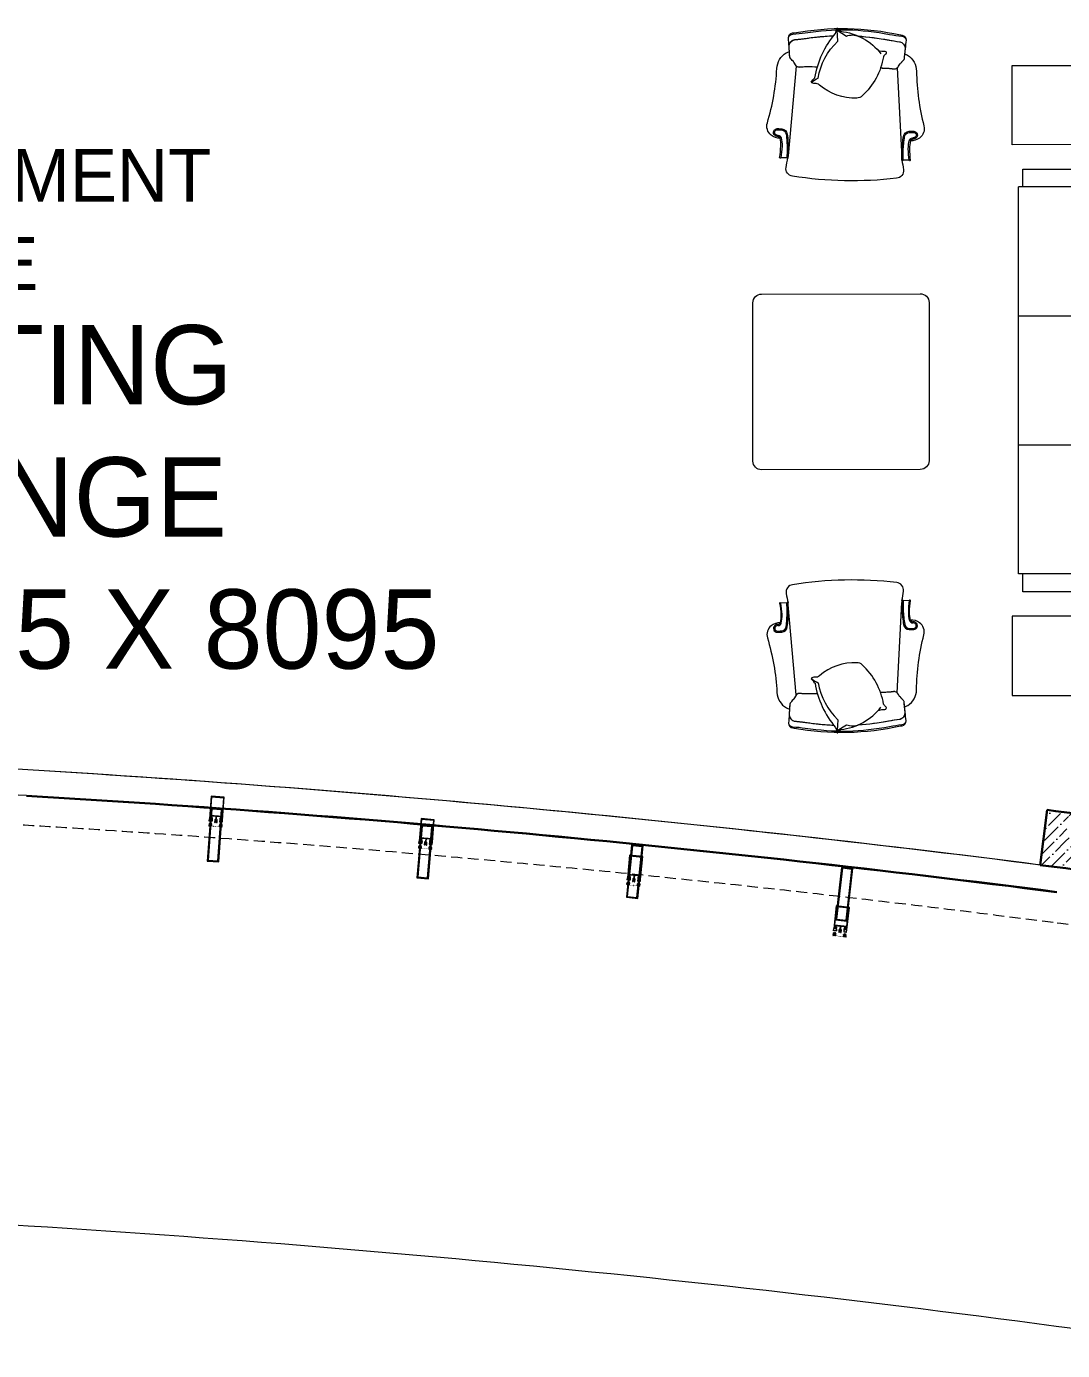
# Model space of a CAD drawing. Header units: millimetres. Extents: x 8275 to 147087, y -297470 to -191881.
# Drawn here: x 80304 to 86185, y -285507 to -277990 of the extents above; entities that cross this region are included whole.
import ezdxf

# ---------------------------------------------------------------- set-up
doc = ezdxf.new("R2010")
doc.units = ezdxf.units.MM
doc.header["$LTSCALE"] = 250
doc.header["$MEASUREMENT"] = 0
doc.linetypes.add('HIDDEN', pattern=[0.375, 0.25, -0.125])
for name, color, linetype, lineweight in [('ele', 51, 'Continuous', 18), ('furniture', 5, 'Continuous', 15), ('hatch', 9, 'Continuous', 0), ('hidden', 153, 'HIDDEN', 13), ('text', 7, 'Continuous', 9), ('wall', 1, 'Continuous', 30), ('win', 4, 'Continuous', 20)]:
    doc.layers.add(name, color=color, linetype=linetype, lineweight=lineweight)
doc.styles.get("Standard").update_dxf_attribs({"font": 'GOTHIC.TTF', "height": 100})

# ---------------------------------------------------------------- blocks, each defined once
blk = doc.blocks.new('0FCAW001')
at = {"color": 0}
blk.add_lwpolyline([(-346.5, 958.4, 0.003233), (-357.3, 957.2, 0.406498), (-383.5, 925, -0.000001), (-378.5, 868.4, -0.000003), (-375.5, 835.3, -0.007204), (-395.8, 826.8, 0.251903), (-455.6, 723.9, -0.060312), (-510.6, 367.5, 0.307004), (-484.2, 288.4, 0.170268), (-425.4, 269.2, -0.076617), (-419.4, 216.8, -0.027921), (-426.4, 142.6, 0.906518), (-419, 141.6), (-379, 142, 0.886473), (-371.6, 141.7, 0.015111), (-382.6, 79.6, 0.434298), (-339.8, 23.5, 0.06918), (339.8, 23.5, 0.434298), (382.6, 79.6, 0.015111), (371.6, 141.7, 0.886473), (379, 142), (419, 141.6, 0.906518), (426.4, 142.6, -0.027921), (419.4, 216.8, -0.076617), (425.4, 269.2, 0.170268), (484.2, 288.4, 0.307004), (510.6, 367.5, -0.060312), (455.6, 723.9, 0.251903), (395.8, 826.8, -0.007204), (375.5, 835.3, -0.000003), (378.5, 868.4, -0.000001), (383.5, 925, 0.406498), (357.3, 957.2, 0.003233), (346.5, 958.4, 0.099527)], format="xyb", close=True, dxfattribs=at)
for points in [[(383.7, 927.7, 0.331708), (355.8, 950, -0.017281), (275.1, 960.5, 0.036067), (0, 985.6, 0.036067), (-275.1, 960.5, -0.017281), (-355.8, 950, 0.331708), (-383.7, 927.7)], [(230.8, 638.9, 0.019723), (205.9, 668, 0.137633), (77.2, 959.9, -0.034453), (69.5, 992.4, 0.850241), (62.6, 992.4, -0.01671), (44.1, 974.2, 0.204654), (-221.1, 833.4, -0.790785)], [(225.5, 640.9, 0.055714), (184.9, 666, 0.162153), (61.9, 909.7), (66.7, 980.7), (5.8, 944.2, 0.196856), (-74.9, 943.8, -0.373912)], [(-72, 945.6, 0.026376), (-269, 923.8, -0.015143), (-341.9, 914, 0.364358), (-378.7, 870.4)], [(378.7, 870.4, 0.364358), (341.9, 914, -0.015143), (269, 923.8, 0.024063), (89.4, 944.5, 0.024063)], [(-375.5, 835.3, -0.006956), (-373.9, 812.5, 0.019532), (-372.8, 801.1, 0.125305), (-371.3, 797.3, 0.022534), (-357.5, 780.2, 0.016462), (-352.5, 774.8, -0.011585), (-345.3, 767.3, -0.079222), (-336.6, 754.3, -0.007109), (-335.5, 751.8, 0.301974), (-308.1, 733.6), (-308.1, 733.6, -0.029285), (-260.9, 737.5, -0.004816), (-220.2, 738.1, -0.004816)], [(-203.1, 854.1), (-226.5, 849.3), (-245.9, 850, 0.705932), (-253.1, 831.7, -0.075798), (-238.3, 814.1, 0.166876), (-104.6, 555.6, 0.179722), (-69.4, 540.4, 0.187365), (175, 621.1, -0.210116), (206.7, 630.1, 0.250621), (230.8, 638.9, 1.680802)], [(191.5, 738.1, -0.008212), (260.9, 737.5, -0.029285), (308.1, 733.6), (308.1, 733.6, 0.301974), (335.5, 751.8, -0.007109), (336.6, 754.3, -0.079222), (345.3, 767.3, -0.011585), (352.5, 774.8, 0.016462), (357.5, 780.2, 0.022534), (371.3, 797.3, 0.125305), (372.8, 801.1, 0.019532), (373.9, 812.5, -0.006956), (375.5, 835.3)]]:
    blk.add_lwpolyline(points, format="xyb")
for points in [[(-71.5, 945.8), (-94.9, 944.4), (-119.6, 942.5), (-145.4, 940.2), (-176, 936.9), (-208.1, 933), (-235.6, 929.2), (-272.3, 923.4), (-293.1, 920.3), (-326.3, 915.9), (-344.2, 913.8), (-356.8, 908.8), (-363.8, 903.7), (-368.2, 899.1), (-373.1, 892.1), (-376.8, 883.3), (-378.1, 877.3), (-378.5, 873.4), (-378.6, 870.6), (-373.9, 812.7), (-373.5, 807), (-372.8, 801.3), (-372.3, 799.3), (-370.6, 796.6), (-368.4, 793.7), (-365.2, 789.6), (-363.5, 787.5), (-359.3, 782.5), (-355.8, 778.6), (-352.5, 775.1), (-348.8, 771.3), (-344.4, 766.6), (-340.4, 761.4), (-338.2, 757.7), (-336.1, 753.2), (-333.5, 748.1), (-330.1, 743.5), (-326.6, 740.2), (-322.4, 737.4), (-316.2, 734.9), (-313.9, 734.3), (-312, 734), (-310.5, 733.9), (-309.1, 733.8), (-308.1, 733.8), (-305.4, 734.1), (-303.2, 734.4), (-301.1, 734.7), (-299.2, 734.9), (-296.6, 735.2), (-293.7, 735.6), (-290.2, 735.9), (-287.4, 736.2), (-283.9, 736.5), (-280.7, 736.7), (-277.5, 737), (-274.3, 737.2), (-271.6, 737.3), (-265, 737.6), (-255.2, 737.9), (-246.6, 738), (-240, 738.1), (-232.4, 738.3), (-227.3, 738.3), (-220.3, 738.4)], [(191.5, 738.3), (197.8, 738.4), (226.6, 738.3), (253.3, 737.9), (274.5, 737.2), (292.7, 735.7), (303.9, 734.3), (312.9, 734.1), (320.2, 736.3), (324.6, 738.7), (329.1, 742.4), (333, 747.2), (335.6, 752), (340.4, 761.4), (345.3, 767.5), (348.9, 771.3), (356.1, 778.8), (360.7, 784.1), (364.6, 788.8), (370.2, 795.9), (372.3, 799.3), (372.8, 800.9), (373, 802.2), (373.2, 804.1), (373.4, 805.9), (373.6, 808.4), (373.8, 810.4), (373.9, 812.7), (374.1, 815.1), (374.2, 816.9), (374.4, 819.6), (374.6, 823.3), (374.8, 826), (375, 828.5), (375.2, 830.8), (375.3, 833.1), (375.5, 835.5), (375.7, 837.5), (375.9, 839.6), (376, 841.1), (376.2, 843), (376.3, 844.4), (376.5, 845.8), (376.9, 850.4), (377, 851.9), (377.3, 855.7), (377.5, 857.7), (377.7, 860.1), (377.9, 862.5), (378.1, 864.4), (378.3, 866.7), (378.6, 869.6), (378.7, 871.2), (378.6, 873.7), (378.3, 876.2), (378, 878.1), (376.8, 883.3), (375.7, 886.4), (374.1, 890.1), (372.3, 893.6), (370.4, 896.4), (368.9, 898.3), (365.8, 901.9), (362.4, 904.9), (358.8, 907.5), (355, 909.8), (351.4, 911.5), (347.5, 912.9), (344, 913.8), (339.2, 914.5), (334.2, 915.1), (328.6, 915.7), (322.5, 916.4), (318.8, 916.8), (314.6, 917.4), (308.8, 918.1), (302.6, 918.9), (295.7, 919.9), (290.2, 920.7), (285.6, 921.4), (279.8, 922.3), (272.3, 923.5), (262.6, 925), (253.2, 926.5), (245.8, 927.7), (235.8, 929.2), (224.8, 930.7), (214.6, 932.1), (203.1, 933.6), (193.6, 934.8), (186.5, 935.7), (176.2, 936.9), (164.9, 938.2), (153, 939.4), (144.2, 940.3), (131.4, 941.5), (116.9, 942.7), (102.4, 943.8), (89.2, 944.8)], [(-329.3, 742.4), (-371.3, 154.5)], [(329.3, 742.4), (371.3, 154.5)]]:
    blk.add_lwpolyline(points)
for centre, radius, start, end in [((-444.7, 306.7), 24.7, 91.77378, 230.18496), ((-444.7, 306.7), 17.2, 91.77378, 230.18496), ((-440.1, 312.2), 31.8, 230.18496, 272.1185), ((-440.1, 312.2), 24.4, 230.18496, 272.1185), ((-436.1, 28), 303.6, 86.19003, 91.77378), ((-436.1, 28), 296.1, 86.19003, 91.77378), ((-438.5, 267.4), 20.5, 15.93148, 92.1185), ((-438.5, 267.4), 13, 15.93148, 92.1185), ((-592.2, 223.5), 172.9, 15.32171, 15.93148), ((-592.2, 223.5), 180.4, 357.79662, 15.93148), ((-418.5, 291.3), 32.2, 8.63013, 86.19003), ((-418.5, 291.3), 39.7, 8.63013, 86.19003), ((-1089.2, 189.5), 710.6, 1.00826, 8.63013), ((-1089.2, 189.5), 718, 1.00826, 8.63013), ((1089.2, 189.5), 718, 171.36987, 178.99174), ((1089.2, 189.5), 710.6, 171.36987, 178.99174), ((418.5, 291.3), 39.7, 93.80997, 171.36987), ((418.5, 291.3), 32.2, 93.80997, 171.36987), ((592.2, 223.5), 180.4, 164.06852, 182.20338), ((436.1, 28), 303.6, 88.22622, 93.80997), ((436.1, 28), 296.1, 88.22622, 93.80997), ((438.5, 267.4), 20.5, 87.8815, 164.06852), ((592.2, 223.5), 172.9, 164.06852, 164.67829), ((438.5, 267.4), 13, 87.8815, 164.06852), ((440.1, 312.2), 31.8, 267.8815, 309.81504), ((440.1, 312.2), 24.4, 267.8815, 309.81504), ((444.7, 306.7), 17.2, 309.81504, 88.22622), ((444.7, 306.7), 24.7, 309.81504, 88.22622), ((-1086.9, 242.5), 675.5, 351.41219, 357.79662), ((-1673, 179.2), 1294.5, 358.3508, 1.00826), ((-1673, 179.2), 1301.9, 358.3506, 1.00826), ((1673, 179.2), 1301.9, 178.99174, 181.6494), ((1673, 179.2), 1294.5, 178.99174, 181.6492), ((1086.9, 242.5), 675.5, 182.20338, 188.58781)]:
    blk.add_arc(centre, radius, start, end)
blk = doc.blocks.new('A$C5C4D49BD')
at = {"layer": 'furniture', "extrusion": (1.17857e-06, 2.93936e-05, 1)}
for p, q in [((0, 1200), (0, -1200)), ((101.6, 1098.4, 15.2), (101.6, -1098.5, 15.2)), ((101.6, 1098.4, 15.2), (787.4, 1098.4, 15.2)), ((203.2, -1098.5, 15.2), (203.2, 1098.4, 15.2)), ((228.6, -1098.5, 15.2), (228.6, 1098.4, 15.2)), ((787.4, -1098.5, 15.2), (787.4, 1098.4, 15.2)), ((787.4, 366.1, 15.2), (101.6, 366.1, 15.2)), ((787.4, -366.2, 15.2), (101.6, -366.2, 15.2)), ((101.6, -1098.5, 15.2), (787.4, -1098.5, 15.2)), ((762, -1200.1, 15.2), (762, -1098.5, 15.2)), ((0, -1200, 15.2), (762, -1200.1, 15.2))]:
    blk.add_line(p, q, dxfattribs=at)
at = {"layer": 'furniture', "extrusion": (1.17238e-06, -2.93938e-05, 1), "elevation": 0}
blk.add_lwpolyline([(372.7, 1788.3), (372.6, 1338.3), (822.6, 1338.2), (822.7, 1788.2)], close=True, dxfattribs=at)
at = {"layer": 'furniture', "extrusion": (1.17857e-06, 2.93936e-05, 1), "elevation": 0}
blk.add_lwpolyline([(762.4, 1098.4), (762.4, 1200), (0, 1200)], dxfattribs=at)
blk.add_lwpolyline([(2294.4, -457.6), (2294.5, 440.4, 0.413685), (2244.6, 490.4), (1344.3, 492.1, 0.414743), (1294.2, 442.2), (1294.1, -455.8, 0.413685), (1344, -505.8), (2244.3, -507.6, 0.414743)], format="xyb", close=True, dxfattribs=at)
blk.add_lwpolyline([(372.4, -1788.2), (372.4, -1338.2), (822.4, -1338.2), (822.4, -1788.2)], close=True, dxfattribs=at)
at = {"layer": 'furniture', "extrusion": (-9.12976e-06, -2.79646e-05, 1), "xscale": 0.8702862519555383, "yscale": 0.8702862519555383, "zscale": 0.8702862519555383, "rotation": 1.118466811610786}
blk.add_blockref('0FCAW001', (1774.2, 1133.3, 15.1), dxfattribs=at)
at = {"layer": 'furniture', "extrusion": (-9.12387e-06, 2.79665e-05, 1), "xscale": -0.8702862519555377, "yscale": 0.8702862519555382, "zscale": 0.8702862519555378, "rotation": 178.8694672363639}
blk.add_blockref('0FCAW001', (1774, -1133.5, 15.1), dxfattribs=at)

msp = doc.modelspace()

# ---------------------------------------------------------------- hatches: boundary and pattern name
at = {"layer": 'hatch'}
h = msp.add_hatch(dxfattribs=at)
h.set_pattern_fill('ANSI36', color=256, scale=350, style=0)
h.set_pattern_definition([(45, (-6686.724, -319015.28), (23.201941, 85.073785), [109.375, -21.875, 0, -21.875])])
edge = h.paths.add_edge_path()
edge.add_line((88750.8, -282838.7), (88750.8, -282773.7))
edge.add_line((88875.8, -282963.7), (88875.8, -282648.7))
edge.add_line((87622, -282773.7), (88750.8, -282773.7))
edge.add_line((87631.1, -282648.7), (88875.8, -282648.7))
edge.add_line((87617.3, -282838.7), (88750.8, -282838.7))
edge.add_line((87608.2, -282963.7), (88875.8, -282963.7))
edge.add_line((86205.6, -282578.4), (86197.3, -282642.9))
edge.add_line((86221.4, -282454.4), (86221.4, -282454.5))
edge.add_line((86097.4, -282438.5), (86057.5, -282751))
edge.add_arc((75126.1, -368191.8), 86137.3, 81.668, 82.709163)
edge.add_arc((75126.1, -368191.8), 86262.3, 81.67405, 82.626137)
edge.add_arc((75126.1, -368191.8), 86327.3, 81.67719, 82.6262)
edge.add_arc((75126.1, -368191.8), 86452.3, 81.68322, 82.709163)
at = {"layer": 'hatch', "extrusion": (-0.000191946, -0.002682, 0.999996)}
h = msp.add_hatch(dxfattribs=at)
h.set_pattern_fill('AR-HBONE', color=256, scale=0.411184, style=0)
h.set_pattern_definition([(45, (-6688.8934, -319044.435), (2e-16, 2.326009148), [4.93421053, -1.64473684]), (135, (-6687.7304, -319043.272), (2e-16, 2.326009148), [4.93421053, -1.64473684])])
h.paths.add_polyline_path([(81345.6, -282515.8), (81345.5, -282517.8), (81350.9, -282518.2), (81351.1, -282516.2)], flags=16)
h.paths.add_polyline_path([(81409.8, -282520.4), (81409.6, -282522.4), (81404.2, -282522), (81404.3, -282520)], flags=16)
edge = h.paths.add_edge_path()
edge.add_arc((81354.9, -282530.7), 0.685, 175.90635, 355.90635, ccw=False)
edge.add_arc((81353.5, -282530.6), 0.685, 175.90635, 355.90635, ccw=False)
edge.add_arc((81352.1, -282530.5), 0.685, 175.90635, 355.90635, ccw=False)
edge.add_arc((81350.8, -282530.4), 0.685, 175.90635, 355.90635, ccw=False)
edge.add_arc((81349.4, -282530.3), 0.685, 175.90635, 355.90635, ccw=False)
edge.add_arc((81348, -282530.3), 0.685, 175.90635, 355.90635, ccw=False)
edge.add_arc((81346.7, -282530.2), 0.685, 175.90635, 355.90635, ccw=False)
edge.add_arc((81345.3, -282530.1), 0.685, 175.90635, 355.90635, ccw=False)
edge.add_arc((81343.9, -282530), 0.685, 175.90635, 355.90635, ccw=False)
edge.add_arc((81342.6, -282529.9), 0.685, 175.90635, 355.90635, ccw=False)
edge.add_arc((81341.2, -282529.8), 0.685, 175.90635, 355.90635, ccw=False)
edge.add_arc((81339.8, -282529.7), 0.685, 175.90635, 355.90635, ccw=False)
edge.add_line((81339.1, -282529.6), (81340, -282517.4))
edge.add_line((81340, -282517.4), (81343.8, -282517.7))
edge.add_line((81343.8, -282517.7), (81344, -282515.7))
edge.add_line((81344, -282515.7), (81342.2, -282515.5))
edge.add_line((81342.2, -282515.5), (81344.1, -282512.2))
edge.add_line((81344.1, -282512.2), (81353, -282512.9))
edge.add_line((81353, -282512.9), (81354.5, -282516.4))
edge.add_line((81354.5, -282516.4), (81352.7, -282516.3))
edge.add_line((81352.7, -282516.3), (81352.6, -282518.3))
edge.add_line((81352.6, -282518.3), (81356.4, -282518.6))
edge.add_line((81356.4, -282518.6), (81355.5, -282530.8))
edge.add_arc((81398.5, -282533.8), 0.685, 175.90635, 355.90635)
edge.add_arc((81399.9, -282533.9), 0.685, 175.90635, 355.90635)
edge.add_arc((81401.2, -282534), 0.685, 175.90635, 355.90635)
edge.add_arc((81402.6, -282534.1), 0.685, 175.90635, 355.90635)
edge.add_arc((81404, -282534.2), 0.685, 175.90635, 355.90635)
edge.add_arc((81405.3, -282534.3), 0.685, 175.90635, 355.90635)
edge.add_arc((81406.7, -282534.4), 0.685, 175.90635, 355.90635)
edge.add_arc((81408.1, -282534.5), 0.685, 175.90635, 355.90635)
edge.add_arc((81409.4, -282534.6), 0.685, 175.90635, 355.90635)
edge.add_arc((81410.8, -282534.7), 0.685, 175.90635, 355.90635)
edge.add_arc((81412.2, -282534.8), 0.685, 175.90635, 355.90635)
edge.add_arc((81413.5, -282534.9), 0.685, 175.90635, 355.90635)
edge.add_line((81414.2, -282534.9), (81415.1, -282522.8))
edge.add_line((81415.1, -282522.8), (81411.3, -282522.5))
edge.add_line((81411.3, -282522.5), (81411.4, -282520.5))
edge.add_line((81411.4, -282520.5), (81413.2, -282520.6))
edge.add_line((81413.2, -282520.6), (81411.8, -282517.1))
edge.add_line((81411.8, -282517.1), (81402.9, -282516.4))
edge.add_line((81402.9, -282516.4), (81400.9, -282519.7))
edge.add_line((81400.9, -282519.7), (81402.7, -282519.9))
edge.add_line((81402.7, -282519.9), (81402.5, -282521.9))
edge.add_line((81402.5, -282521.9), (81398.7, -282521.6))
edge.add_line((81398.7, -282521.6), (81397.8, -282533.7))
at = {"layer": 'hatch', "extrusion": (-0.000230151, -0.002679, 0.999996)}
h = msp.add_hatch(dxfattribs=at)
h.set_pattern_fill('AR-HBONE', color=256, scale=0.411184, style=0)
h.set_pattern_definition([(45, (-6689.3251, -319044.403), (2e-16, 2.326009148), [4.93421053, -1.64473684]), (135, (-6688.1621, -319043.24), (2e-16, 2.326009148), [4.93421053, -1.64473684])])
h.paths.add_polyline_path([(82535.7, -282642.8), (82535.6, -282644.8), (82541, -282645.3), (82541.2, -282643.3)], flags=16)
h.paths.add_polyline_path([(82599.8, -282648.3), (82599.6, -282650.3), (82594.2, -282649.9), (82594.4, -282647.8)], flags=16)
edge = h.paths.add_edge_path()
edge.add_arc((82544.8, -282657.9), 0.685, 175.08971, 355.08971, ccw=False)
edge.add_arc((82543.4, -282657.8), 0.685, 175.08971, 355.08971, ccw=False)
edge.add_arc((82542, -282657.6), 0.685, 175.08971, 355.08971, ccw=False)
edge.add_arc((82540.7, -282657.5), 0.685, 175.08971, 355.08971, ccw=False)
edge.add_arc((82539.3, -282657.4), 0.685, 175.08971, 355.08971, ccw=False)
edge.add_arc((82537.9, -282657.3), 0.685, 175.08971, 355.08971, ccw=False)
edge.add_arc((82536.6, -282657.2), 0.685, 175.08971, 355.08971, ccw=False)
edge.add_arc((82535.2, -282657.1), 0.685, 175.08971, 355.08971, ccw=False)
edge.add_arc((82533.8, -282656.9), 0.685, 175.08971, 355.08971, ccw=False)
edge.add_arc((82532.5, -282656.8), 0.685, 175.08971, 355.08971, ccw=False)
edge.add_arc((82531.1, -282656.7), 0.685, 175.08971, 355.08971, ccw=False)
edge.add_arc((82529.7, -282656.6), 0.685, 175.08971, 355.08971, ccw=False)
edge.add_line((82529.1, -282656.5), (82530.1, -282644.4))
edge.add_line((82530.1, -282644.4), (82533.9, -282644.7))
edge.add_line((82533.9, -282644.7), (82534.1, -282642.6))
edge.add_line((82534.1, -282642.6), (82532.3, -282642.5))
edge.add_line((82532.3, -282642.5), (82534.3, -282639.2))
edge.add_line((82534.3, -282639.2), (82543.2, -282640))
edge.add_line((82543.2, -282640), (82544.6, -282643.5))
edge.add_line((82544.6, -282643.5), (82542.8, -282643.4))
edge.add_line((82542.8, -282643.4), (82542.7, -282645.4))
edge.add_line((82542.7, -282645.4), (82546.5, -282645.8))
edge.add_line((82546.5, -282645.8), (82545.5, -282657.9))
edge.add_arc((82588.4, -282661.5), 0.685, 175.08971, 355.08971)
edge.add_arc((82589.7, -282661.7), 0.685, 175.08971, 355.08971)
edge.add_arc((82591.1, -282661.8), 0.685, 175.08971, 355.08971)
edge.add_arc((82592.5, -282661.9), 0.685, 175.08971, 355.08971)
edge.add_arc((82593.8, -282662), 0.685, 175.08971, 355.08971)
edge.add_arc((82595.2, -282662.1), 0.685, 175.08971, 355.08971)
edge.add_arc((82596.6, -282662.2), 0.685, 175.08971, 355.08971)
edge.add_arc((82597.9, -282662.4), 0.685, 175.08971, 355.08971)
edge.add_arc((82599.3, -282662.5), 0.685, 175.08971, 355.08971)
edge.add_arc((82600.7, -282662.6), 0.685, 175.08971, 355.08971)
edge.add_arc((82602, -282662.7), 0.685, 175.08971, 355.08971)
edge.add_arc((82603.4, -282662.8), 0.685, 175.08971, 355.08971)
edge.add_line((82604.1, -282662.9), (82605.1, -282650.8))
edge.add_line((82605.1, -282650.8), (82601.3, -282650.5))
edge.add_line((82601.3, -282650.5), (82601.5, -282648.4))
edge.add_line((82601.5, -282648.4), (82603.2, -282648.6))
edge.add_line((82603.2, -282648.6), (82601.9, -282645))
edge.add_line((82601.9, -282645), (82593, -282644.3))
edge.add_line((82593, -282644.3), (82590.9, -282647.5))
edge.add_line((82590.9, -282647.5), (82592.7, -282647.7))
edge.add_line((82592.7, -282647.7), (82592.5, -282649.7))
edge.add_line((82592.5, -282649.7), (82588.7, -282649.4))
edge.add_line((82588.7, -282649.4), (82587.7, -282661.5))
at = {"layer": 'hatch', "extrusion": (-0.000266885, -0.002676, 0.999996)}
h = msp.add_hatch(dxfattribs=at)
h.set_pattern_fill('AR-HBONE', color=256, scale=0.411184, style=0)
h.set_pattern_definition([(45, (-6689.7402, -319044.3667), (2e-16, 2.326009148), [4.93421053, -1.64473684]), (135, (-6688.5772, -319043.2037), (2e-16, 2.326009148), [4.93421053, -1.64473684])])
h.paths.add_polyline_path([(83717.5, -282850.4), (83717.3, -282852.5), (83722.8, -282853), (83723, -282851)], flags=16)
h.paths.add_polyline_path([(83781.5, -282856.8), (83781.3, -282858.8), (83775.9, -282858.3), (83776.1, -282856.2)], flags=16)
edge = h.paths.add_edge_path()
edge.add_arc((83726.3, -282865.6), 0.685, 174.30358, 354.30358, ccw=False)
edge.add_arc((83725, -282865.5), 0.685, 174.30358, 354.30358, ccw=False)
edge.add_arc((83723.6, -282865.3), 0.685, 174.30358, 354.30358, ccw=False)
edge.add_arc((83722.2, -282865.2), 0.685, 174.30358, 354.30358, ccw=False)
edge.add_arc((83720.9, -282865.1), 0.685, 174.30358, 354.30358, ccw=False)
edge.add_arc((83719.5, -282864.9), 0.685, 174.30358, 354.30358, ccw=False)
edge.add_arc((83718.2, -282864.8), 0.685, 174.30358, 354.30358, ccw=False)
edge.add_arc((83716.8, -282864.7), 0.685, 174.30358, 354.30358, ccw=False)
edge.add_arc((83715.4, -282864.5), 0.685, 174.30358, 354.30358, ccw=False)
edge.add_arc((83714.1, -282864.4), 0.685, 174.30358, 354.30358, ccw=False)
edge.add_arc((83712.7, -282864.3), 0.685, 174.30358, 354.30358, ccw=False)
edge.add_arc((83711.3, -282864.1), 0.685, 174.30358, 354.30358, ccw=False)
edge.add_line((83710.7, -282864.1), (83711.9, -282851.9))
edge.add_line((83711.9, -282851.9), (83715.7, -282852.3))
edge.add_line((83715.7, -282852.3), (83715.9, -282850.2))
edge.add_line((83715.9, -282850.2), (83714.1, -282850.1))
edge.add_line((83714.1, -282850.1), (83716.1, -282846.8))
edge.add_line((83716.1, -282846.8), (83725, -282847.7))
edge.add_line((83725, -282847.7), (83726.4, -282851.3))
edge.add_line((83726.4, -282851.3), (83724.6, -282851.1))
edge.add_line((83724.6, -282851.1), (83724.4, -282853.2))
edge.add_line((83724.4, -282853.2), (83728.2, -282853.5))
edge.add_line((83728.2, -282853.5), (83727, -282865.7))
edge.add_arc((83769.9, -282869.9), 0.685, 174.30358, 354.30358)
edge.add_arc((83771.2, -282870), 0.685, 174.30358, 354.30358)
edge.add_arc((83772.6, -282870.2), 0.685, 174.30358, 354.30358)
edge.add_arc((83774, -282870.3), 0.685, 174.30358, 354.30358)
edge.add_arc((83775.3, -282870.4), 0.685, 174.30358, 354.30358)
edge.add_arc((83776.7, -282870.6), 0.685, 174.30358, 354.30358)
edge.add_arc((83778.1, -282870.7), 0.685, 174.30358, 354.30358)
edge.add_arc((83779.4, -282870.8), 0.685, 174.30358, 354.30358)
edge.add_arc((83780.8, -282871), 0.685, 174.30358, 354.30358)
edge.add_arc((83782.2, -282871.1), 0.685, 174.30358, 354.30358)
edge.add_arc((83783.5, -282871.2), 0.685, 174.30358, 354.30358)
edge.add_arc((83784.9, -282871.4), 0.685, 174.30358, 354.30358)
edge.add_line((83785.6, -282871.4), (83786.8, -282859.4))
edge.add_line((83786.8, -282859.4), (83783, -282859))
edge.add_line((83783, -282859), (83783.2, -282857))
edge.add_line((83783.2, -282857), (83784.9, -282857.1))
edge.add_line((83784.9, -282857.1), (83783.6, -282853.6))
edge.add_line((83783.6, -282853.6), (83774.7, -282852.7))
edge.add_line((83774.7, -282852.7), (83772.7, -282855.9))
edge.add_line((83772.7, -282855.9), (83774.4, -282856.1))
edge.add_line((83774.4, -282856.1), (83774.2, -282858.1))
edge.add_line((83774.2, -282858.1), (83770.4, -282857.7))
edge.add_line((83770.4, -282857.7), (83769.2, -282869.8))
at = {"layer": 'hatch', "extrusion": (-0.000304018, -0.002672, 0.999996)}
h = msp.add_hatch(dxfattribs=at)
h.set_pattern_fill('AR-HBONE', color=256, scale=0.411184, style=0)
h.set_pattern_definition([(45, (-6690.1597, -319044.3246), (2e-16, 2.326009148), [4.93421053, -1.64473684]), (135, (-6688.9967, -319043.1616), (2e-16, 2.326009148), [4.93421053, -1.64473684])])
h.paths.add_polyline_path([(84888.1, -283138.4), (84887.9, -283140.4), (84893.3, -283141), (84893.5, -283139)], flags=16)
h.paths.add_polyline_path([(84952, -283145.7), (84951.8, -283147.7), (84946.3, -283147.1), (84946.6, -283145)], flags=16)
edge = h.paths.add_edge_path()
edge.add_arc((84896.7, -283153.7), 0.685, 173.50782, 353.50782, ccw=False)
edge.add_arc((84895.3, -283153.6), 0.685, 173.50782, 353.50782, ccw=False)
edge.add_arc((84894, -283153.4), 0.685, 173.50782, 353.50782, ccw=False)
edge.add_arc((84892.6, -283153.3), 0.685, 173.50782, 353.50782, ccw=False)
edge.add_arc((84891.3, -283153.1), 0.685, 173.50782, 353.50782, ccw=False)
edge.add_arc((84889.9, -283152.9), 0.685, 173.50782, 353.50782, ccw=False)
edge.add_arc((84888.5, -283152.8), 0.685, 173.50782, 353.50782, ccw=False)
edge.add_arc((84887.2, -283152.6), 0.685, 173.50782, 353.50782, ccw=False)
edge.add_arc((84885.8, -283152.5), 0.685, 173.50782, 353.50782, ccw=False)
edge.add_arc((84884.4, -283152.3), 0.685, 173.50782, 353.50782, ccw=False)
edge.add_arc((84883.1, -283152.2), 0.685, 173.50782, 353.50782, ccw=False)
edge.add_arc((84881.7, -283152), 0.685, 173.50782, 353.50782, ccw=False)
edge.add_line((84881, -283151.9), (84882.4, -283139.8))
edge.add_line((84882.4, -283139.8), (84886.2, -283140.2))
edge.add_line((84886.2, -283140.2), (84886.5, -283138.2))
edge.add_line((84886.5, -283138.2), (84884.7, -283138))
edge.add_line((84884.7, -283138), (84886.7, -283134.8))
edge.add_line((84886.7, -283134.8), (84895.6, -283135.8))
edge.add_line((84895.6, -283135.8), (84897, -283139.4))
edge.add_line((84897, -283139.4), (84895.2, -283139.2))
edge.add_line((84895.2, -283139.2), (84895, -283141.2))
edge.add_line((84895, -283141.2), (84898.8, -283141.7))
edge.add_line((84898.8, -283141.7), (84897.4, -283153.8))
edge.add_arc((84940.2, -283158.6), 0.685, 173.50782, 353.50782)
edge.add_arc((84941.5, -283158.7), 0.685, 173.50782, 353.50782)
edge.add_arc((84942.9, -283158.9), 0.685, 173.50782, 353.50782)
edge.add_arc((84944.3, -283159), 0.685, 173.50782, 353.50782)
edge.add_arc((84945.6, -283159.2), 0.685, 173.50782, 353.50782)
edge.add_arc((84947, -283159.4), 0.685, 173.50782, 353.50782)
edge.add_arc((84948.4, -283159.5), 0.685, 173.50782, 353.50782)
edge.add_arc((84949.7, -283159.7), 0.685, 173.50782, 353.50782)
edge.add_arc((84951.1, -283159.8), 0.685, 173.50782, 353.50782)
edge.add_arc((84952.4, -283160), 0.685, 173.50782, 353.50782)
edge.add_arc((84953.8, -283160.1), 0.685, 173.50782, 353.50782)
edge.add_arc((84955.2, -283160.3), 0.685, 173.50782, 353.50782)
edge.add_line((84955.8, -283160.4), (84957.2, -283148.3))
edge.add_line((84957.2, -283148.3), (84953.4, -283147.9))
edge.add_line((84953.4, -283147.9), (84953.6, -283145.8))
edge.add_line((84953.6, -283145.8), (84955.4, -283146))
edge.add_line((84955.4, -283146), (84954.2, -283142.4))
edge.add_line((84954.2, -283142.4), (84945.3, -283141.4))
edge.add_line((84945.3, -283141.4), (84943.1, -283144.6))
edge.add_line((84943.1, -283144.6), (84944.9, -283144.8))
edge.add_line((84944.9, -283144.8), (84944.7, -283146.9))
edge.add_line((84944.7, -283146.9), (84940.9, -283146.5))
edge.add_line((84940.9, -283146.5), (84939.5, -283158.5))

# ---------------------------------------------------------------- linework, layer by layer
at = {"layer": 'ele'}
msp.add_arc((75126.1, -368192, -11300.6), 83552.5, 81.735962, 86.592404, dxfattribs=at)
at = {"layer": 'hidden'}
for start, end in [(82.632259, 86.611113), (80.760317, 82.632259)]:
    msp.add_arc((75126.1, -368191.7, -11300.6), 85822.3, start, end, dxfattribs=at)
at = {"layer": 'wall'}
msp.add_line((86097.4, -282438.5, -11300.6), (86057.5, -282751, -11300.6), dxfattribs=at)
for radius, start in [(86452.3, 81.68322), (86137.3, 81.668)]:
    msp.add_arc((75126.1, -368191.8, -11300.6), radius, start, 82.709163, dxfattribs=at)
at = {"layer": 'win', "extrusion": (-0.000191946, -0.002682, 0.999996)}
for p, q in [((81374.4, -282430.4, -11300.6), (81373, -282431.7, -11300.6)), ((81373.5, -282423.5, -11300.6), (81374.8, -282425, -11300.6)), ((81374.8, -282425, -11300.6), (81374.4, -282430.4, -11300.6)), ((81393.9, -282426.3, -11300.6), (81393.6, -282431.8, -11300.6)), ((81393.6, -282431.8, -11300.6), (81394.8, -282433.3, -11300.6)), ((81395.4, -282425.1, -11300.6), (81393.9, -282426.3, -11300.6))]:
    msp.add_line(p, q, dxfattribs=at)
at = {"layer": 'win', "extrusion": (-0.000230151, -0.002679, 0.999996)}
for p, q in [((82568.5, -282525.8, -11300.6), (82567, -282527, -11300.6)), ((82567.7, -282518.8, -11300.6), (82569, -282520.3, -11300.6)), ((82569, -282520.3, -11300.6), (82568.5, -282525.8, -11300.6)), ((82588.1, -282522, -11300.6), (82587.6, -282527.4, -11300.6)), ((82587.6, -282527.4, -11300.6), (82588.9, -282528.9, -11300.6)), ((82589.6, -282520.7, -11300.6), (82588.1, -282522, -11300.6))]:
    msp.add_line(p, q, dxfattribs=at)
at = {"layer": 'win', "extrusion": (-0.000266885, -0.002676, 0.999996)}
for p, q in [((83761.5, -282637.8, -11300.6), (83760, -282639, -11300.6)), ((83760.8, -282630.9, -11300.6), (83762, -282632.4, -11300.6)), ((83762, -282632.4, -11300.6), (83761.5, -282637.8, -11300.6)), ((83781.1, -282634.3, -11300.6), (83780.6, -282639.7, -11300.6)), ((83780.6, -282639.7, -11300.6), (83781.8, -282641.2, -11300.6)), ((83782.6, -282633, -11300.6), (83781.1, -282634.3, -11300.6))]:
    msp.add_line(p, q, dxfattribs=at)
at = {"layer": 'win', "extrusion": (-0.000304018, -0.002672, 0.999996)}
for p, q in [((84953.2, -282766.5, -11300.6), (84951.7, -282767.7, -11300.6)), ((84952.7, -282759.5, -11300.6), (84953.9, -282761, -11300.6)), ((84953.9, -282761, -11300.6), (84953.2, -282766.5, -11300.6)), ((84972.9, -282763.2, -11300.6), (84972.3, -282768.7, -11300.6)), ((84972.3, -282768.7, -11300.6), (84973.5, -282770.2, -11300.6)), ((84974.4, -282762, -11300.6), (84972.9, -282763.2, -11300.6))]:
    msp.add_line(p, q, dxfattribs=at)
at = {"layer": 'win', "extrusion": (-0.000191946, -0.002682, 0.999996), "elevation": -10443.7}
msp.add_lwpolyline([(81379.6, -282529.6), (81380.1, -282530.2), (81379.5, -282530.7), (81379.3, -282533.4), (81379.8, -282534), (81379.3, -282534.5), (81379.1, -282537.3), (81379.6, -282537.9, 0.960671), (81383.1, -282538), (81384, -282525.4, 0.198912), (81383.4, -282523.6), (81380.3, -282520, -0.198912), (81379.7, -282518.2), (81380.9, -282502.5), (81411.2, -282504.7, -0.414214), (81413.5, -282507.3), (81413.2, -282511.3, -0.414214), (81410.6, -282513.6), (81401.8, -282512.9, 0.414214), (81399.2, -282515.2), (81398.7, -282521.6), (81402.6, -282521.9), (81402.7, -282519.9), (81400.9, -282519.7), (81401.2, -282516.3), (81413.5, -282517.2), (81413.2, -282520.6), (81411.5, -282520.5), (81411.3, -282522.5), (81415.1, -282522.8), (81424.3, -282394.4), (81349.1, -282389.1), (81340, -282517.4), (81343.8, -282517.7), (81343.9, -282515.7), (81342.1, -282515.5), (81342.4, -282512.1), (81354.7, -282513), (81354.5, -282516.4), (81352.7, -282516.3), (81352.5, -282518.3), (81356.4, -282518.6), (81356.8, -282512.2, 0.414214), (81354.5, -282509.5), (81345.8, -282508.9, -0.414214), (81343.5, -282506.3), (81343.8, -282502.3, -0.414214), (81346.4, -282500), (81376.8, -282502.2), (81375.6, -282517.9, -0.198912), (81374.8, -282519.6), (81371.2, -282522.7, 0.198912), (81370.4, -282524.4), (81369.5, -282537, 0.960671), (81373, -282537.4), (81373.6, -282536.9), (81373.8, -282534.1), (81373.3, -282533.6), (81373.9, -282533.1), (81374.1, -282530.3), (81373.6, -282529.7), (81374.1, -282529.2), (81374.3, -282526.5), (81373.8, -282525.9), (81377.4, -282522.9), (81380.4, -282526.4), (81379.8, -282526.9)], format="xyb", close=True, dxfattribs=at)
for points in [[(81351.5, -282394.7), (81344.2, -282497.1), (81413.9, -282502.1), (81421.2, -282399.7)], [(81345.6, -282515.8), (81345.5, -282517.8), (81350.9, -282518.2), (81351.1, -282516.2)], [(81409.8, -282520.4), (81409.6, -282522.4), (81404.2, -282522), (81404.3, -282520)]]:
    msp.add_lwpolyline(points, close=True, dxfattribs=at)
at = {"layer": 'win', "elevation": -11300.6}
for points in [[(81395, -282732.9), (81416.4, -282433.7), (81351.6, -282429.1), (81330.1, -282728.3)], [(81390.3, -282727.6), (81411, -282438.3), (81356.2, -282434.4), (81335.5, -282723.7)], [(82584.8, -282828.6), (82610.4, -282529.7), (82545.7, -282524.1), (82520, -282823)], [(82580.2, -282823.2), (82605, -282534.2), (82550.2, -282529.5), (82525.4, -282818.5)], [(83773.6, -282940.8), (83803.4, -282642.3), (83738.7, -282635.8), (83708.9, -282934.3)], [(83769.1, -282935.3), (83797.9, -282646.8), (83743.2, -282641.3), (83714.4, -282929.9)], [(84961.1, -283069.6), (84995, -282771.5), (84930.4, -282764.2), (84896.5, -283062.3)], [(84956.7, -283064.1), (84989.5, -282775.9), (84934.9, -282769.7), (84902.1, -283057.9)]]:
    msp.add_lwpolyline(points, close=True, dxfattribs=at)
at = {"layer": 'win', "extrusion": (-0.000191946, -0.002682, 0.999996), "elevation": -10443.7}
for points in [[(81355.5, -282530.8, -1), (81354.2, -282530.7, -1), (81352.8, -282530.6, -1), (81351.4, -282530.5, -1), (81350.1, -282530.4, -1), (81348.7, -282530.3, -1), (81347.3, -282530.2, -1), (81346, -282530.1, -1), (81344.6, -282530, -1), (81343.2, -282529.9, -1), (81341.9, -282529.8, -1), (81340.5, -282529.7, -1), (81339.1, -282529.6), (81340, -282517.4), (81343.8, -282517.7), (81343.9, -282515.7), (81342.2, -282515.5), (81344.1, -282512.2), (81353, -282512.9), (81354.5, -282516.4), (81352.7, -282516.3), (81352.5, -282518.3), (81356.4, -282518.6), (81355.5, -282530.8)], [(81397.8, -282533.7, 1), (81399.2, -282533.8, 1), (81400.6, -282533.9, 1), (81401.9, -282534, 1), (81403.3, -282534.1, 1), (81404.7, -282534.2, 1), (81406, -282534.3, 1), (81407.4, -282534.4, 1), (81408.8, -282534.5, 1), (81410.1, -282534.6, 1), (81411.5, -282534.7, 1), (81412.9, -282534.8, 1), (81414.2, -282534.9), (81415.1, -282522.8), (81411.3, -282522.5), (81411.4, -282520.5), (81413.2, -282520.6), (81411.8, -282517.1), (81402.9, -282516.4), (81400.9, -282519.7), (81402.7, -282519.9), (81402.5, -282521.9), (81398.7, -282521.6), (81397.8, -282533.7)]]:
    msp.add_lwpolyline(points, format="xyb", dxfattribs=at)
at = {"layer": 'win', "extrusion": (-0.000230151, -0.002679, 0.999996), "elevation": -10444.4}
msp.add_lwpolyline([(82569.5, -282657.1), (82570, -282657.7), (82569.4, -282658.2), (82569.2, -282660.9), (82569.7, -282661.5), (82569.1, -282662), (82568.9, -282664.8), (82569.4, -282665.4, 0.960671), (82572.9, -282665.5), (82574, -282653, 0.198912), (82573.5, -282651.2), (82570.4, -282647.5, -0.198912), (82569.8, -282645.7), (82571.2, -282630), (82601.5, -282632.6, -0.414214), (82603.7, -282635.3), (82603.4, -282639.2, -0.414214), (82600.7, -282641.5), (82592, -282640.7, 0.414214), (82589.3, -282643), (82588.8, -282649.4), (82592.6, -282649.7), (82592.8, -282647.7), (82591, -282647.5), (82591.3, -282644.1), (82603.6, -282645.2), (82603.3, -282648.6), (82601.5, -282648.4), (82601.3, -282650.5), (82605.2, -282650.8), (82616.2, -282522.6), (82541.1, -282516.1), (82530.1, -282644.4), (82533.9, -282644.7), (82534.1, -282642.6), (82532.3, -282642.5), (82532.6, -282639.1), (82544.9, -282640.1), (82544.6, -282643.5), (82542.8, -282643.4), (82542.6, -282645.4), (82546.4, -282645.8), (82547, -282639.3, 0.414214), (82544.7, -282636.7), (82536, -282635.9, -0.414214), (82533.8, -282633.3), (82534.1, -282629.3, -0.414214), (82536.8, -282627.1), (82567.1, -282629.7), (82565.7, -282645.4, -0.198912), (82564.9, -282647.1), (82561.2, -282650.1, 0.198912), (82560.4, -282651.8), (82559.3, -282664.3, 0.960671), (82562.8, -282664.8), (82563.4, -282664.3), (82563.7, -282661.6), (82563.2, -282661), (82563.8, -282660.5), (82564, -282657.7), (82563.5, -282657.1), (82564.1, -282656.6), (82564.3, -282653.9), (82563.8, -282653.3), (82567.4, -282650.3), (82570.4, -282653.9), (82569.8, -282654.4)], format="xyb", close=True, dxfattribs=at)
for points in [[(82543.3, -282521.8), (82534.5, -282624.1), (82604.2, -282630.1), (82613, -282527.8)], [(82535.7, -282642.8), (82535.6, -282644.8), (82541, -282645.3), (82541.2, -282643.3)], [(82599.8, -282648.3), (82599.6, -282650.3), (82594.2, -282649.9), (82594.4, -282647.8)]]:
    msp.add_lwpolyline(points, close=True, dxfattribs=at)
for points in [[(82545.5, -282657.9, -1), (82544.1, -282657.8, -1), (82542.7, -282657.7, -1), (82541.4, -282657.6, -1), (82540, -282657.5, -1), (82538.6, -282657.3, -1), (82537.3, -282657.2, -1), (82535.9, -282657.1, -1), (82534.5, -282657, -1), (82533.2, -282656.9, -1), (82531.8, -282656.8, -1), (82530.4, -282656.6, -1), (82529.1, -282656.5), (82530.1, -282644.4), (82533.9, -282644.7), (82534.1, -282642.6), (82532.3, -282642.5), (82534.3, -282639.2), (82543.2, -282640), (82544.6, -282643.5), (82542.8, -282643.4), (82542.6, -282645.4), (82546.5, -282645.8), (82545.5, -282657.9)], [(82587.7, -282661.5, 1), (82589, -282661.6, 1), (82590.4, -282661.7, 1), (82591.8, -282661.8, 1), (82593.1, -282661.9, 1), (82594.5, -282662.1, 1), (82595.9, -282662.2, 1), (82597.2, -282662.3, 1), (82598.6, -282662.4, 1), (82600, -282662.5, 1), (82601.3, -282662.6, 1), (82602.7, -282662.8, 1), (82604.1, -282662.9), (82605.1, -282650.8), (82601.3, -282650.5), (82601.5, -282648.4), (82603.2, -282648.6), (82601.9, -282645), (82593, -282644.3), (82590.9, -282647.5), (82592.7, -282647.7), (82592.5, -282649.7), (82588.7, -282649.4), (82587.7, -282661.5)]]:
    msp.add_lwpolyline(points, format="xyb", dxfattribs=at)
at = {"layer": 'win', "extrusion": (-0.000266885, -0.002676, 0.999996), "elevation": -10445.3}
msp.add_lwpolyline([(83751.1, -282865.2), (83751.6, -282865.8), (83751, -282866.3), (83750.7, -282869), (83751.2, -282869.6), (83750.6, -282870.1), (83750.4, -282872.8), (83750.9, -282873.4, 0.960671), (83754.4, -282873.6), (83755.7, -282861.1, 0.198912), (83755.1, -282859.3), (83752.1, -282855.6, -0.198912), (83751.6, -282853.8), (83753.1, -282838.1), (83783.4, -282841.1, -0.414214), (83785.6, -282843.8), (83785.2, -282847.8, -0.414214), (83782.5, -282850), (83773.8, -282849.1, 0.414214), (83771.1, -282851.3), (83770.5, -282857.8), (83774.3, -282858.1), (83774.5, -282856.1), (83772.7, -282855.9), (83773, -282852.5), (83785.3, -282853.7), (83785, -282857.1), (83783.2, -282857), (83783, -282859), (83786.8, -282859.4), (83799.6, -282731.3), (83724.6, -282723.8), (83711.8, -282851.9), (83715.6, -282852.3), (83715.8, -282850.2), (83714.1, -282850.1), (83714.4, -282846.7), (83726.7, -282847.9), (83726.3, -282851.3), (83724.6, -282851.1), (83724.4, -282853.2), (83728.2, -282853.5), (83728.8, -282847.1, 0.414214), (83726.6, -282844.4), (83717.9, -282843.6, -0.414214), (83715.7, -282840.9), (83716.1, -282836.9, -0.414214), (83718.8, -282834.7), (83749, -282837.7), (83747.5, -282853.4, -0.198912), (83746.6, -282855.1), (83742.9, -282858.1, 0.198912), (83742, -282859.7), (83740.8, -282872.3, 0.960671), (83744.3, -282872.8), (83744.9, -282872.3), (83745.2, -282869.6), (83744.7, -282869), (83745.3, -282868.5), (83745.6, -282865.7), (83745.1, -282865.1), (83745.7, -282864.6), (83745.9, -282861.9), (83745.4, -282861.3), (83749, -282858.4), (83752, -282862), (83751.4, -282862.5)], format="xyb", close=True, dxfattribs=at)
for points in [[(83726.8, -282729.6), (83716.6, -282831.7), (83786.1, -282838.7), (83796.3, -282736.5)], [(83717.5, -282850.4), (83717.3, -282852.5), (83722.8, -282853), (83723, -282851)], [(83781.5, -282856.8), (83781.3, -282858.8), (83775.9, -282858.3), (83776.1, -282856.2)]]:
    msp.add_lwpolyline(points, close=True, dxfattribs=at)
for points in [[(83727, -282865.7, -1), (83725.7, -282865.6, -1), (83724.3, -282865.4, -1), (83722.9, -282865.3, -1), (83721.6, -282865.1, -1), (83720.2, -282865, -1), (83718.8, -282864.9, -1), (83717.5, -282864.7, -1), (83716.1, -282864.6, -1), (83714.7, -282864.5, -1), (83713.4, -282864.3, -1), (83712, -282864.2, -1), (83710.7, -282864.1), (83711.9, -282851.9), (83715.6, -282852.3), (83715.8, -282850.2), (83714.1, -282850.1), (83716.1, -282846.8), (83725, -282847.7), (83726.4, -282851.3), (83724.6, -282851.1), (83724.4, -282853.2), (83728.2, -282853.5), (83727, -282865.7)], [(83769.2, -282869.8, 1), (83770.6, -282869.9, 1), (83771.9, -282870.1, 1), (83773.3, -282870.2, 1), (83774.7, -282870.4, 1), (83776, -282870.5, 1), (83777.4, -282870.6, 1), (83778.7, -282870.8, 1), (83780.1, -282870.9, 1), (83781.5, -282871, 1), (83782.8, -282871.2, 1), (83784.2, -282871.3, 1), (83785.6, -282871.4), (83786.8, -282859.4), (83783, -282859), (83783.2, -282857), (83784.9, -282857.1), (83783.6, -282853.6), (83774.7, -282852.7), (83772.7, -282855.9), (83774.4, -282856.1), (83774.2, -282858.1), (83770.4, -282857.7), (83769.2, -282869.8)]]:
    msp.add_lwpolyline(points, format="xyb", dxfattribs=at)
at = {"layer": 'win', "extrusion": (-0.000304018, -0.002672, 0.999996), "elevation": -10446.3}
msp.add_lwpolyline([(84921.5, -283153.6), (84922, -283154.2), (84921.4, -283154.7), (84921.1, -283157.4), (84921.5, -283158), (84920.9, -283158.5), (84920.6, -283161.3), (84921.1, -283161.9, 0.960671), (84924.7, -283162.1), (84926.1, -283149.6, 0.198912), (84925.6, -283147.8), (84922.6, -283144.1, -0.198912), (84922.1, -283142.3), (84923.9, -283126.6), (84954.1, -283130, -0.414214), (84956.3, -283132.8), (84955.8, -283136.7, -0.414214), (84953.1, -283138.9), (84944.4, -283137.9, 0.414214), (84941.7, -283140.1), (84940.9, -283146.5), (84944.7, -283146.9), (84945, -283144.9), (84943.2, -283144.7), (84943.6, -283141.2), (84955.8, -283142.6), (84955.5, -283146), (84953.7, -283145.8), (84953.5, -283147.9), (84957.3, -283148.3), (84971.8, -283020.4), (84896.9, -283011.9), (84882.4, -283139.8), (84886.2, -283140.2), (84886.4, -283138.2), (84884.6, -283138), (84885, -283134.6), (84897.3, -283136), (84896.9, -283139.4), (84895.1, -283139.2), (84894.9, -283141.2), (84898.7, -283141.7), (84899.4, -283135.3, 0.414214), (84897.3, -283132.5), (84888.6, -283131.5, -0.414214), (84886.4, -283128.8), (84886.8, -283124.9, -0.414214), (84889.6, -283122.7), (84919.8, -283126.1), (84918, -283141.8, -0.198912), (84917.1, -283143.5), (84913.4, -283146.4, 0.198912), (84912.5, -283148.1), (84911, -283160.6, 0.960671), (84914.6, -283161.1), (84915.2, -283160.6), (84915.5, -283157.9), (84915, -283157.3), (84915.6, -283156.8), (84915.9, -283154.1), (84915.4, -283153.5), (84916, -283153), (84916.4, -283150.3), (84915.9, -283149.7), (84919.5, -283146.8), (84922.4, -283150.4), (84921.8, -283150.9)], format="xyb", close=True, dxfattribs=at)
for points in [[(84899, -283017.7), (84887.4, -283119.7), (84956.9, -283127.6), (84968.5, -283025.6)], [(84888.1, -283138.4), (84887.9, -283140.4), (84893.3, -283141), (84893.5, -283139)], [(84952, -283145.7), (84951.8, -283147.7), (84946.3, -283147.1), (84946.6, -283145)]]:
    msp.add_lwpolyline(points, close=True, dxfattribs=at)
for points in [[(84897.4, -283153.8, -1), (84896, -283153.6, -1), (84894.7, -283153.5, -1), (84893.3, -283153.3, -1), (84891.9, -283153.2, -1), (84890.6, -283153, -1), (84889.2, -283152.9, -1), (84887.9, -283152.7, -1), (84886.5, -283152.6, -1), (84885.1, -283152.4, -1), (84883.8, -283152.2, -1), (84882.4, -283152.1, -1), (84881, -283151.9), (84882.4, -283139.8), (84886.2, -283140.2), (84886.4, -283138.2), (84884.7, -283138), (84886.7, -283134.8), (84895.6, -283135.8), (84897, -283139.4), (84895.1, -283139.2), (84894.9, -283141.2), (84898.8, -283141.7), (84897.4, -283153.8)], [(84939.5, -283158.5, 1), (84940.9, -283158.7, 1), (84942.2, -283158.8, 1), (84943.6, -283159, 1), (84944.9, -283159.1, 1), (84946.3, -283159.3, 1), (84947.7, -283159.4, 1), (84949, -283159.6, 1), (84950.4, -283159.7, 1), (84951.8, -283159.9, 1), (84953.1, -283160.1, 1), (84954.5, -283160.2, 1), (84955.8, -283160.4), (84957.2, -283148.3), (84953.4, -283147.9), (84953.6, -283145.8), (84955.4, -283146), (84954.2, -283142.4), (84945.3, -283141.4), (84943.1, -283144.6), (84944.9, -283144.8), (84944.7, -283146.9), (84940.9, -283146.5), (84939.5, -283158.5)]]:
    msp.add_lwpolyline(points, format="xyb", dxfattribs=at)
at = {"layer": 'win'}
for centre, radius, start, end in [((75126.1, -368191.7, -11300.6), 86137.3, 82.632259, 86.611113), ((75126.1, -368191.8, -11300.6), 86137.3, 82.709163, 86.609217), ((79057.4, -310503.6, -11300.6), 28175.5, 87.46463, 99.87207), ((79057.4, -310503.6, -11300.6), 28174.5, 87.46462, 99.87206), ((75199.1, -368512.8, -11300.6), 86302.3, 82.709163, 86.609217), ((75199.1, -368512.8, -11300.6), 86304.3, 82.709163, 86.609217), ((75199.1, -368512.8, -11300.6), 86303.3, 82.709163, 86.609217), ((75199.1, -368512.8, -11300.6), 86306.3, 82.709163, 86.609217), ((75199.1, -368512.8, -11300.6), 86305.3, 82.709163, 86.609217), ((75199.1, -368512.8, -11300.6), 86307.3, 82.709163, 86.609217), ((75199.1, -368512.8, -11300.6), 86308.3, 82.709163, 86.609217)]:
    msp.add_arc(centre, radius, start, end, dxfattribs=at)
at = {"layer": 'win', "extrusion": (-0.000191946, -0.002682, 0.999996)}
for centre, radius, start, end in [((81377.8, -282516.6, -10558.6), 56, 74.62055, 97.19215), ((81377.6, -282519.3, -10558.6), 59.5, 76.27879, 95.53391), ((81377.5, -282520.2, -10558.6), 61, 76.85529, 94.9574), ((81374.2, -282469.7, -10558.7), 11.8, 85.17597, 98.82769), ((81374.5, -282477, -10558.7), 18.7, 87.36833, 96.6677), ((81376.1, -282497, -10558.6), 38.2, 90.71253, 95.73826), ((81373.7, -282481.1, -10558.7), 23.7, 86.48901, 93.13821), ((81363.7, -282712.9, -10558.1), 254.6, 85.09588, 86.71681), ((81376.3, -282537.6, -10558.5), 79.4, 83.47216, 88.34054), ((81377.6, -282519.8, -10558.6), 62, 82.91811, 88.89459), ((81379.6, -282491.4, -10558.7), 34.1, 81.29351, 90.51919), ((81384.3, -282486.8, -10558.7), 27.3, 74.93552, 81.93612), ((81386.1, -282480.9, -10558.7), 21.7, 75.53307, 83.46433), ((81388.3, -282468.3, -10558.7), 9.46, 70.03122, 87.18516), ((81387.2, -282474, -10558.7), 15.6, 73.76916, 83.90273)]:
    msp.add_arc(centre, radius, start, end, dxfattribs=at)
at = {"layer": 'win', "extrusion": (-0.000230151, -0.002679, 0.999996)}
for centre, radius, start, end in [((82570.7, -282612, -10562.6), 56, 73.80391, 96.37551), ((82570.4, -282614.7, -10562.6), 59.5, 75.46215, 94.71727), ((82567.9, -282572.4, -10562.7), 18.7, 86.55169, 95.85106), ((82569.3, -282592.4, -10562.6), 38.2, 89.89589, 94.92163), ((82570.4, -282615.6, -10562.6), 61, 76.03866, 94.14077), ((82567.1, -282576.4, -10562.7), 23.7, 85.67238, 92.32157), ((82567.7, -282565.1, -10562.7), 11.8, 84.35933, 98.01105), ((82553.8, -282808.1, -10562), 254.6, 84.27925, 85.90018), ((82568.9, -282633, -10562.5), 79.4, 82.65552, 87.5239), ((82570.4, -282615.2, -10562.6), 62, 82.10147, 88.07795), ((82572.8, -282586.8, -10562.6), 34.1, 80.47688, 89.70255), ((82577.6, -282582.3, -10562.7), 27.3, 74.11888, 81.11948), ((82579.4, -282576.4, -10562.7), 21.7, 74.71643, 82.6477), ((82581.8, -282563.9, -10562.7), 9.46, 69.21458, 86.36852), ((82580.6, -282569.5, -10562.7), 15.6, 72.95252, 83.0861)]:
    msp.add_arc(centre, radius, start, end, dxfattribs=at)
at = {"layer": 'win', "extrusion": (-0.000266885, -0.002676, 0.999996)}
for centre, radius, start, end in [((83762.4, -282724.1, -10566.6), 56, 73.01778, 95.58938), ((83762.2, -282726.8, -10566.6), 59.5, 74.67602, 93.93114), ((83762.1, -282727.7, -10566.6), 61, 75.25252, 93.35463), ((83760.3, -282684.4, -10566.7), 18.7, 85.76556, 95.06492), ((83761.3, -282704.4, -10566.6), 38.2, 89.10976, 94.13549), ((83759.3, -282688.5, -10566.7), 23.7, 84.88624, 91.53544), ((83760.1, -282677.1, -10566.7), 11.8, 83.5732, 97.22492), ((83742.9, -282919.9, -10566.1), 254.6, 83.49311, 85.11404), ((83760.3, -282745.1, -10566.5), 79.4, 81.86939, 86.73777), ((83762.1, -282727.2, -10566.6), 62, 81.31533, 87.29182), ((83765, -282698.9, -10566.7), 34.1, 79.69074, 88.91641), ((83769.8, -282694.4, -10566.7), 27.3, 73.33275, 80.33335), ((83771.7, -282688.6, -10566.7), 21.7, 73.9303, 81.86156), ((83774.3, -282676.1, -10566.7), 9.46, 68.42844, 85.58238), ((83773, -282681.7, -10566.7), 15.6, 72.16639, 82.29996)]:
    msp.add_arc(centre, radius, start, end, dxfattribs=at)
at = {"layer": 'win', "extrusion": (-0.000304018, -0.002672, 0.999996)}
for centre, radius, start, end in [((84953, -282852.8, -10570.8), 56, 72.22202, 94.79362), ((84952.7, -282855.5, -10570.8), 59.5, 73.88026, 93.13538), ((84952.1, -282833.1, -10570.9), 38.2, 88.314, 93.33974), ((84952.6, -282856.3, -10570.8), 61, 74.45677, 92.55888), ((84951.3, -282805.8, -10571), 11.8, 82.77744, 96.42916), ((84951.3, -282813.1, -10570.9), 18.7, 84.96981, 94.26917), ((84950.4, -282817.1, -10570.9), 23.7, 84.09049, 90.73968), ((84930.7, -283048.3, -10570.3), 254.6, 82.69736, 84.31829), ((84950.6, -282873.7, -10570.8), 79.4, 81.07363, 85.94201), ((84952.6, -282855.9, -10570.8), 62, 80.51958, 86.49607), ((84955.8, -282827.6, -10570.9), 34.1, 78.89499, 88.12066), ((84960.7, -282823.2, -10570.9), 27.3, 72.53699, 79.53759), ((84962.7, -282817.4, -10570.9), 21.7, 73.13454, 81.06581), ((84965.5, -282805, -10571), 9.46, 67.63269, 84.78663), ((84964.1, -282810.6, -10571), 15.6, 71.37064, 81.50421)]:
    msp.add_arc(centre, radius, start, end, dxfattribs=at)

# ---------------------------------------------------------------- block references
at = {"layer": 'furniture', "linetype": 'ByBlock', "ltscale": 100, "xscale": -1}
msp.add_blockref('A$C5C4D49BD', (86721.4, -279999.7, -11300.6), dxfattribs=at)

# ---------------------------------------------------------------- texts
at = {"layer": 'text', "linetype": 'ByBlock', "ltscale": 100, "insert": (78900, -278685.6, -11300.6), "char_height": 300, "width": 3990.398, "attachment_point": 1, "rotation": 360}
msp.add_mtext('PLACEMENT OFFICE \\H450.0000;WAITING LOUNGE 15325 X 8095', dxfattribs=at)

doc.saveas('drawing.dxf')
